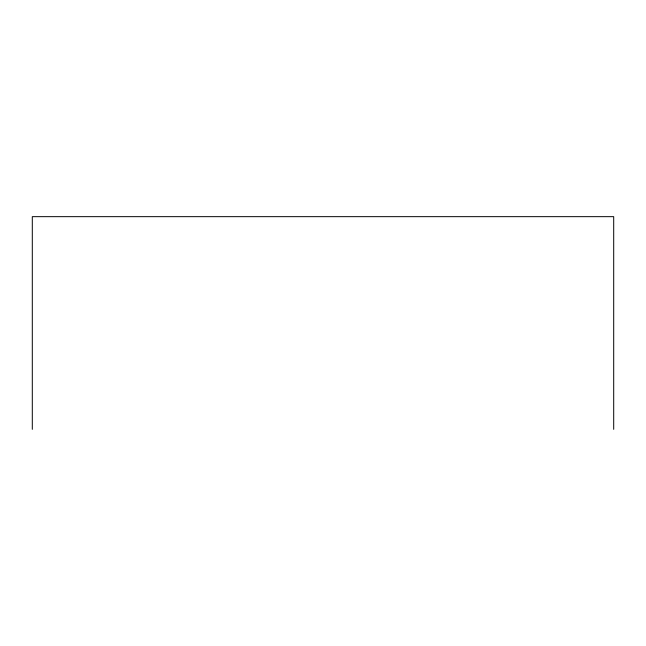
<?xml version="1.0" encoding="UTF-8"?>
<svg xmlns="http://www.w3.org/2000/svg" width="646" height="646" viewBox="0 0 646 646"><rect width="100%" height="100%" fill="white"/><g stroke="black" fill="none" stroke-linecap="round" stroke-linejoin="round"><path stroke-width="0.97" d="M613.7 429.34L613.7 216.66L32.3 216.66L32.3 429.34"/></g></svg>
